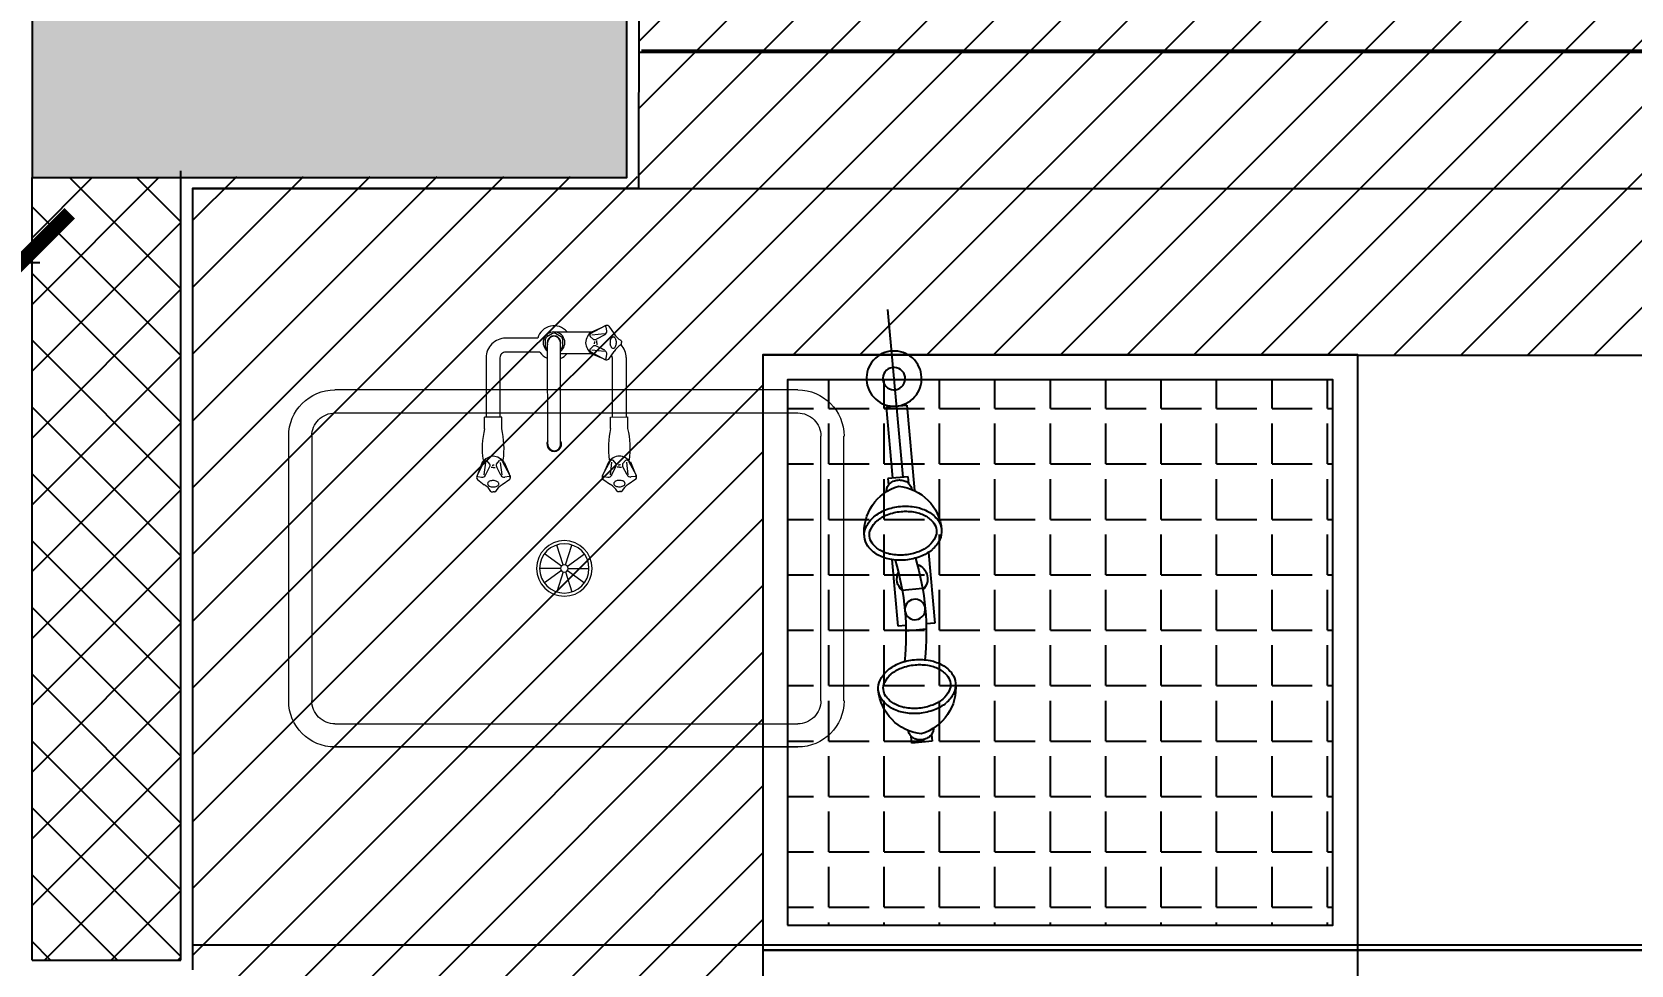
# Model space of a CAD drawing. Header units: millimetres. Extents: x -661525 to 498941, y 282148 to 1359693.
# Drawn here: x -328626 to -327013, y 452858 to 453799 of the extents above; entities that cross this region are included whole.
import ezdxf

# ---------------------------------------------------------------- set-up
doc = ezdxf.new("R2010")
doc.units = ezdxf.units.MM
doc.header["$LTSCALE"] = 2.5
doc.header["$PDMODE"] = 35
doc.header["$PDSIZE"] = 15
doc.layers.get('0').update_dxf_attribs({"linetype": 'CONTINUOUS'})
doc.layers.get('DEFPOINTS').update_dxf_attribs({"linetype": 'CONTINUOUS'})
for name, color, linetype in [('A-COLS', 7, 'CONTINUOUS'), ('A-COLS-PATT', 252, 'CONTINUOUS'), ('A-ELEV', 8, 'CONTINUOUS'), ('A-WALL-2', 8, 'CONTINUOUS'), ('A-WALL-PATT-150', 8, 'CONTINUOUS'), ('A-WALL-PLAS', 8, 'CONTINUOUS'), ('CEILING', 11, 'CONTINUOUS'), ('I-FURN', 14, 'CONTINUOUS')]:
    doc.layers.add(name, color=color, linetype=linetype)
doc.layers.add('DIM', color=47, linetype='CONTINUOUS', lineweight=18)
doc.layers.add('lab furniture', color=34, linetype='CONTINUOUS', lineweight=18)
doc.styles.add('ARIAL', font='arial.ttf')
doc.styles.add('COMPLEX', font='complex.shx', dxfattribs={"width": 0.8})
doc.dimstyles.new('TICK100', dxfattribs={"dimtxt": 250, "dimasz": 200, "dimexe": 150, "dimexo": 10, "dimgap": 50, "dimtad": 0, "dimdec": 0, "dimrnd": 5, "dimzin": 1, "dimdsep": 46, "dimtxsty": 'COMPLEX', "dimblk1": 'ARCHTICK', "dimblk2": 'ARCHTICK', "dimsah": 1, "dimcen": 0.09375, "dimdle": 150, "dimclrd": 11, "dimclre": 11, "dimclrt": 7, "dimadec": 0, "dimazin": 0, "dimtfac": 1, "dimtdec": 0, "dimtofl": 0, "dimtmove": 0, "dimatfit": 3, "dimldrblk": 'OPEN90', "dimfxl": 1, "dimtolj": 1, "dimtzin": 1, "dimarcsym": 0})

# ---------------------------------------------------------------- blocks, each defined once
blk = doc.blocks.new('LIGHTS')
at = {"layer": 'CEILING', "transparency": 33554687}
h = blk.add_hatch(dxfattribs=at)
h.set_pattern_fill('ANGLE', color=40, scale=8)
h.set_pattern_definition([(0, (-357159.19, 594292.36), (0, 55.88), [40.64, -15.24]), (90, (-357159.19, 594292.36), (-55.88, 3e-15), [40.64, -15.24])])
h.paths.add_polyline_path([(-357709.2, 594292.4), (-357159.2, 594292.4), (-357159.2, 594842.4), (-357709.2, 594842.4)])
at = {"layer": 'CEILING', "color": 40}
for points in [[(-357734.2, 594267.4), (-357134.2, 594267.4), (-357134.2, 594867.4), (-357734.2, 594867.4)], [(-357709.2, 594292.4), (-357159.2, 594292.4), (-357159.2, 594842.4), (-357709.2, 594842.4)]]:
    blk.add_lwpolyline(points, close=True, dxfattribs=at)
blk = doc.blocks.new('_ARCHTICK')
at = {"color": 0, "linetype": 'ByBlock', "const_width": 0.15}
blk.add_lwpolyline([(-0.5, -0.5), (0.5, 0.5)], dxfattribs=at)
blk = doc.blocks.new('*D181')
at = {"layer": 'CEILING', "color": 8, "lineweight": -2, "transparency": 16777216}
for p, q in [((-331037.6, 453557.6), (-331037.6, 453585.9)), ((-328637.6, 453565.9), (-328637.6, 453585.9)), ((-331057.6, 453565.9), (-330126.1, 453565.9)), ((-328617.6, 453565.9), (-329549.2, 453565.9))]:
    blk.add_line(p, q, dxfattribs=at)
at = {"layer": 'DEFPOINTS', "color": 0, "transparency": 16777216}
for p in [(-331037.6, 453565.9), (-331037.6, 453557.6), (-328637.6, 453565.9)]:
    blk.add_point(p, dxfattribs=at)
at = {"layer": 'CEILING', "color": 8, "lineweight": -2, "transparency": 16777216, "xscale": 100, "yscale": 100, "zscale": 100, "rotation": 180}
blk.add_blockref('_ARCHTICK', (-331037.6, 453565.9), dxfattribs=at)
at = {"layer": 'CEILING', "color": 8, "lineweight": -2, "transparency": 16777216, "xscale": 100, "yscale": 100, "zscale": 100}
blk.add_blockref('_ARCHTICK', (-328637.6, 453565.9), dxfattribs=at)
at = {"layer": 'CEILING', "color": 1, "transparency": 16777216, "insert": (-329837.6, 453565.9), "char_height": 75, "attachment_point": 5, "style": 'ARIAL'}
blk.add_mtext('\\A1;2400 [7\'-10"]', dxfattribs=at)

msp = doc.modelspace()

# ---------------------------------------------------------------- hatches: boundary and pattern name
at = {"layer": 'A-COLS-PATT'}
h = msp.add_hatch(color=254, dxfattribs=at)
h.dxf.hatch_style = 1
h.paths.add_polyline_path([(-328025.6, 454251.8), (-328625.6, 454251.8), (-328625.6, 453651.8), (-328025.6, 453651.8)])
at = {"layer": 'A-WALL-PATT-150'}
h = msp.add_hatch(dxfattribs=at)
h.set_pattern_fill('ANSI37', color=254, scale=15, angle=360, style=0)
h.set_pattern_definition([(45, (2e-09, -328214.335), (-33.6759605, 33.6759605), []), (135, (2e-09, -328214.335), (-33.6759605, -33.6759605), [])])
h.paths.add_polyline_path([(-328475.6, 451942.8), (-328625.6, 451942.8), (-328625.6, 444789.9), (-328475.6, 444789.9)])
h.paths.add_polyline_path([(-328625.6, 452862.8), (-328475.6, 452862.8), (-328475.6, 453651.8), (-328625.6, 453651.8)])
at = {"layer": 'CEILING', "transparency": 33554607}
h = msp.add_hatch(dxfattribs=at)
h.set_pattern_fill('ANSI31', color=254, scale=15)
h.set_pattern_definition([(45, (-326088.645, 451672.814), (-33.67596, 33.67596), [])])
h.paths.add_polyline_path([(-326088.6, 454252.8), (-327995.6, 454252.8), (-327995.6, 454057.8), (-328013.3, 453819.4), (-328013.3, 453802.8), (-326682.7, 453802.8), (-326682.7, 453859.5), (-326088.6, 453859.5)])
h.paths.add_polyline_path([(-327946.4, 453915.8), (-327947.9, 453915.8), (-327943.7, 453915.8, -0.994893)], flags=0)
h.paths.add_polyline_path([(-327182.2, 453945.8), (-327183.6, 453945.8), (-327183.6, 453944.4), (-327182.2, 453944.4)], flags=16)
h.paths.add_polyline_path([(-327938.3, 454020.8, 0.268075), (-327946.4, 454026.8, 0.268075)], flags=16)
h.paths.add_polyline_path([(-327943.7, 454026.8, 0.411136), (-327941, 454020.8, 0.411136)], flags=16)
h.paths.add_polyline_path([(-327138.4, 453963.8), (-327138.4, 453963.8), (-327135.7, 453963.8, -0.994908)], flags=16)
h.paths.add_polyline_path([(-327177.4, 453933.8), (-327177.4, 453939.8), (-327181.6, 453939.8, -2.388399), (-327180.3, 453938.5)], flags=16)
h.paths.add_polyline_path([(-326373.6, 453987.8, -0.992403), (-326370.9, 453987.8), (-326370.9, 453987.8)], flags=0)
h.paths.add_polyline_path([(-327187, 454026.8, 0.268075), (-327178.9, 454020.8, 0.268075)], flags=16)
h.paths.add_polyline_path([(-327177.4, 454026.8), (-327172.2, 454028.6), (-327172.2, 454040.4), (-327182.2, 454040.4), (-327182.2, 454028.2), (-327181.5, 454026.8)], flags=16)
h.paths.add_polyline_path([(-327953, 454007.2), (-327943, 454007.2), (-327943, 454019.5), (-327944.4, 454022, -0.794514), (-327945, 454019.5), (-327943, 454011.5), (-327943.7, 454020.8, -0.999962), (-327946.4, 454020.8)], flags=16)
h.paths.add_polyline_path([(-327184.3, 454026.8, 0.411136), (-327181.6, 454020.8, 0.411136)], flags=16)
h.paths.add_polyline_path([(-327178.9, 454026.8, -0.268075), (-327187, 454020.8, -0.268075)], flags=16)
h.paths.add_polyline_path([(-327941.6, 453914.3), (-327941.6, 453909.8), (-327991.6, 453909.8), (-327991.6, 453945.8), (-327941.6, 453945.8), (-327943.7, 453939.8, 1), (-327946.4, 453939.8), (-327943.6, 453916.2, 1.156887), (-327941, 453915.8, 0.418707), (-327939.7, 453914.5)], flags=16)
h.paths.add_polyline_path([(-326364.2, 453992.4), (-326374.2, 453992.4), (-326374.2, 453989.2), (-326364.2, 453959.2), (-326370.9, 453963.8, -1.00255), (-326373.6, 453963.8, -0.236089), (-326376.3, 453962.5), (-326375.6, 453962.4), (-326373.6, 453963.8, 1.000002), (-326370.9, 453963.8), (-326373.6, 453987.5, 0.483074), (-326374.9, 453989.2), (-326374.9, 453989.2, -0.414225), (-326373.6, 453987.8)], flags=16)
h.paths.add_polyline_path([(-326325.6, 453957.8), (-326325.6, 453993.8), (-326275.6, 453993.8), (-326277.7, 453987.8, 0.999998), (-326280.4, 453987.8), (-326280.3, 453964.2, 1.150939), (-326277.7, 453963.8, 0.236089), (-326275, 453962.5), (-326275.6, 453962.4), (-326275.6, 453957.8)], flags=16)
h.paths.add_polyline_path([(-324550.6, 453641.8), (-324637.6, 453641.8), (-324637.6, 453802.8), (-325118.4, 453802.8), (-325118.4, 453523), (-326088.6, 453523), (-326088.6, 453472.8), (-325488.6, 453472.8), (-324888.6, 453472.8), (-324888.6, 452872.8), (-324888.6, 452272.8), (-324888.6, 451672.8), (-324550.6, 451672.8)])
h.paths.add_polyline_path([(-324313.6, 453641.8), (-324550.6, 453641.8), (-324550.6, 451672.8), (-324313.6, 451672.8)])
h.paths.add_polyline_path([(-324550.6, 451672.8), (-324888.6, 451672.8), (-324888.6, 451072.8), (-324888.6, 450472.8), (-325488.6, 450472.8), (-326088.6, 450472.8), (-326088.6, 450041.8), (-324550.6, 450041.8)])
h.paths.add_polyline_path([(-324313.6, 451041.8), (-324313.6, 451672.8), (-324550.6, 451672.8), (-324550.6, 450041.8), (-324313.6, 450041.8)])
h.paths.add_polyline_path([(-326088.6, 450472.8), (-326688.6, 450472.8), (-327288.6, 450472.8), (-327888.6, 450472.8), (-327888.6, 451072.8), (-327888.6, 451672.8), (-328100.6, 451672.8), (-328100.6, 450041.8), (-326088.6, 450041.8)])
h.paths.add_polyline_path([(-328100.6, 451672.8), (-328463.6, 451672.8), (-328463.6, 450041.8), (-328100.6, 450041.8)])
h.paths.add_polyline_path([(-328100.6, 453652.8), (-328463.6, 453652.8), (-328463.6, 451672.8), (-328100.6, 451672.8)])
h.paths.add_polyline_path([(-327888.6, 453472.8), (-327288.6, 453472.8), (-326688.6, 453472.8), (-326088.6, 453472.8), (-326088.6, 453523), (-326682.7, 453523), (-326682.7, 453802.8), (-328013.3, 453802.8), (-328013.6, 453652.8), (-328100.6, 453652.8), (-328100.6, 451672.8), (-327888.6, 451672.8), (-327888.6, 452272.8), (-327888.6, 452872.8)])
h.paths.add_polyline_path([(-326835.9, 453579.7), (-326835.9, 453797.7), (-326990.5, 453797.7), (-326990.5, 453579.7)], flags=24)
h.paths.add_polyline_path([(-324709.7, 451253.9), (-324491.7, 451253.9), (-324491.7, 451408.5), (-324709.7, 451408.5)], flags=9)
h.paths.add_polyline_path([(-326835.9, 450148.7), (-326835.9, 450366.7), (-326990.5, 450366.7), (-326990.5, 450148.7)], flags=24)
h.paths.add_polyline_path([(-328284.7, 451253.9), (-328066.7, 451253.9), (-328066.7, 451408.5), (-328284.7, 451408.5)], flags=9)
h = msp.add_hatch(dxfattribs=at)
h.set_pattern_fill('ANSI31', color=254, scale=15)
h.set_pattern_definition([(45, (-674992.925, 1033030.065), (-33.6759605, 33.6759605), [])])
h.paths.add_polyline_path([(-322689.3, 442555), (-322713.1, 442664.3), (-324225.6, 442334.4), (-324225.6, 442219.9)])
h.paths.add_polyline_path([(-320550.6, 443204.7), (-320550.6, 443291.8), (-324100.6, 443291.8), (-324100.6, 443097.6), (-322584.3, 443097.6), (-322584.3, 442761.1)], flags=0)
h.paths.add_polyline_path([(-319300.6, 445129.8), (-319480.6, 445129.8), (-319480.6, 444175.2), (-319300.6, 444175.2)])
h.paths.add_polyline_path([(-320550.6, 443204.7), (-320550.6, 443291.8), (-324100.6, 443291.8), (-324100.6, 443097.6), (-322584.3, 443097.6), (-322584.3, 442761.1)], flags=16)
h.paths.add_polyline_path([(-324100.6, 442761.1), (-324148.5, 442761.1), (-324148.5, 443097.6), (-324100.6, 443097.6), (-324100.6, 443291.8), (-324225.6, 443291.8), (-324225.6, 442334.4), (-319836.3, 443291.8), (-324100.6, 443291.8), (-324100.6, 443097.6), (-322584.3, 443097.6), (-322584.3, 442761.1), (-324100.6, 442430.3)])
h.paths.add_polyline_path([(-322584.3, 442761.1), (-324100.6, 442761.1), (-324100.6, 442430.3)], flags=17)
h.paths.add_polyline_path([(-320100.6, 445112.1), (-320550.6, 445112.1), (-320550.6, 444175.2), (-320181.9, 444175.2, -0.359988), (-320100.6, 444273.4)])
h.paths.add_polyline_path([(-319480.6, 445129.8), (-320001.6, 445129.8), (-320001.6, 445112.1), (-320081.9, 445112.1), (-320081.9, 444275.2, -0.414214), (-319981.9, 444175.2), (-319480.6, 444175.2)])
h.paths.add_polyline_path([(-319300.6, 444175.2), (-319480.6, 444175.2), (-319480.6, 443438), (-320081.9, 443306.9), (-320081.9, 443291.8), (-319836.6, 443291.8), (-319412.6, 443384.3), (-319412.6, 443665.8), (-319306.6, 443665.8), (-319300.6, 443667.8)])
h.paths.add_polyline_path([(-319480.6, 444175.2), (-319981.9, 444175.2, -0.414214), (-320081.9, 444075.2), (-320081.9, 443306.9), (-319480.6, 443438)])
h.paths.add_polyline_path([(-320100.6, 444077, -0.359988), (-320181.9, 444175.2), (-320550.6, 444175.2), (-320550.6, 443291.8), (-320100.6, 443291.8)])
h.paths.add_polyline_path([(-320550.6, 444175.2), (-320857.1, 444175.2), (-320857.1, 443891.8), (-320857.1, 443291.8), (-320550.6, 443291.8)])
h.paths.add_polyline_path([(-319480.6, 453554.4), (-320100.6, 453554.4), (-320100.6, 453491.8), (-319657.1, 453491.8), (-319657.1, 452891.8), (-319657.1, 452291.8), (-319657.1, 451691.8), (-319657.1, 451091.8), (-319657.1, 450491.8), (-319657.1, 449891.8), (-319657.1, 449291.8), (-319657.1, 448691.8), (-319480.6, 448691.8)])
h.paths.add_polyline_path([(-319300.6, 453554.4), (-319480.6, 453554.4), (-319480.6, 448691.8), (-319300.6, 448691.8), (-319300.6, 448841.8), (-319412.6, 448841.8), (-319412.6, 449465.8), (-319300.6, 449465.8), (-319300.6, 451241.8), (-319412.6, 451241.8), (-319412.6, 451865.8), (-319300.6, 451865.8)])
h.paths.add_polyline_path([(-319480.6, 448691.8), (-319657.1, 448691.8), (-319657.1, 448091.8), (-319657.1, 447491.8), (-319657.1, 446891.8), (-320100.6, 446891.8), (-320100.6, 446360.1), (-319891.1, 446360.1), (-319480.6, 446449.6)])
h.paths.add_polyline_path([(-319300.6, 448691.8), (-319480.6, 448691.8), (-319480.6, 446449.6), (-319891.1, 446360.1), (-319424.6, 446360.1), (-319424.6, 446477.8), (-319300.6, 446477.8)])
h.paths.add_polyline_path([(-320100.6, 446891.8), (-320257.1, 446891.8), (-320550.6, 446891.8), (-320550.6, 446360.1), (-320100.6, 446360.1)])
h.paths.add_polyline_path([(-320550.6, 446891.8), (-320857.1, 446891.8), (-320857.1, 446291.8), (-320857.1, 446149.5), (-320649.6, 446194.7), (-320649.6, 446360.1), (-320550.6, 446360.1)], flags=17)
h.paths.add_polyline_path([(-321237.6, 453903.8), (-321818.3, 453903.8), (-321818.3, 453802.8), (-321237.6, 453802.8)])
h.paths.add_polyline_path([(-320100.6, 453641.8), (-320550.6, 453641.8), (-320550.6, 453554.4), (-320100.6, 453554.4)])
h.paths.add_polyline_path([(-320100.6, 453554.4), (-320550.6, 453554.4), (-320550.6, 453491.8), (-320257.1, 453491.8), (-320100.6, 453491.8)])
h.paths.add_polyline_path([(-319412.6, 454091.8), (-320013.6, 454091.8), (-320013.6, 453903.8), (-319412.6, 453903.8)])
h.paths.add_polyline_path([(-319412.6, 453903.8), (-320013.6, 453903.8), (-320013.6, 453802.8), (-319480.6, 453802.8), (-319480.6, 453554.4), (-319300.6, 453554.4), (-319300.6, 453641.8), (-319412.6, 453641.8)])
h.paths.add_polyline_path([(-319480.6, 453802.8), (-320013.6, 453802.8), (-320013.6, 453641.8), (-320100.6, 453641.8), (-320100.6, 453554.4), (-319480.6, 453554.4)])
h.paths.add_polyline_path([(-324100.6, 453641.8), (-324213.6, 453641.8), (-324213.6, 453554.4), (-324100.6, 453554.4)])
h.paths.add_polyline_path([(-324100.6, 453554.4), (-324213.6, 453554.4), (-324213.6, 451041.8), (-324213.6, 450041.8), (-324213.6, 448791.8), (-324213.6, 448691.8), (-324100.6, 448691.8)])
h.paths.add_polyline_path([(-324100.6, 448691.8), (-324213.6, 448691.8), (-324213.6, 447791.8), (-324213.6, 446691.8), (-324213.6, 445691.8), (-324213.6, 443978.9), (-324218.3, 443291.8), (-324100.6, 443291.8), (-324100.6, 444981.8), (-323857.1, 445034.9), (-323857.1, 445091.8), (-323857.1, 445495.4), (-324100.6, 445442.3)])
h.paths.add_polyline_path([(-323382.6, 453802.8), (-324013.6, 453802.8), (-324013.6, 453641.8), (-324100.6, 453641.8), (-324100.6, 445442.3), (-323857.1, 445495.4), (-323857.1, 445691.8), (-323857.1, 446291.8), (-323857.1, 446891.8), (-323857.1, 447491.8), (-323857.1, 448091.8), (-323857.1, 448691.8), (-323857.1, 449291.8), (-323857.1, 449891.8), (-323857.1, 450491.8), (-323857.1, 451091.8), (-323857.1, 451691.8), (-323857.1, 452291.8), (-323857.1, 452891.8), (-323857.1, 453491.8), (-323257.1, 453491.8), (-322657.1, 453491.8), (-322057.1, 453491.8), (-321457.1, 453491.8), (-320857.1, 453491.8), (-320550.6, 453491.8), (-320550.6, 453641.8), (-320637.6, 453641.8), (-320637.6, 453791.8), (-321237.6, 453791.8), (-321818.3, 453794.1), (-321818.3, 453554.4), (-323382.6, 453554.4)])
h.paths.add_polyline_path([(-324687.6, 442945.1, -0.380122), (-324787, 443033.3), (-326282.3, 442856.4, -0.449147), (-326381.6, 442744.6), (-326381.6, 442604.4), (-325939.2, 442604.4), (-325939.2, 442267.9), (-326381.6, 442267.9), (-326381.6, 441932.8), (-324687.6, 442302.3)])
h.paths.add_polyline_path([(-324687.6, 443978.9), (-326381.6, 443978.9), (-326381.6, 442944.6, -0.380122), (-326282.3, 442856.4), (-324787, 443033.3, -0.449147), (-324687.6, 443145.1)])
h.paths.add_polyline_path([(-324587.6, 443045.1, -0.414214), (-324687.6, 442945.1), (-324687.6, 442302.3), (-324550.6, 442332.2)])
h.paths.add_polyline_path([(-324237.6, 443098.3), (-324550.6, 443061.3), (-324550.6, 442332.2), (-324687.6, 442302.3), (-324687.6, 442119.1), (-324237.6, 442217.2)])
h.paths.add_polyline_path([(-324237.6, 443978.9), (-324550.6, 443978.9), (-324550.6, 443061.3), (-324237.6, 443098.3)])
h.paths.add_polyline_path([(-324550.6, 443978.9), (-324687.6, 443978.9), (-324687.6, 443145.1, -0.380122), (-324588.3, 443056.8), (-324550.6, 443061.3)])
h.paths.add_polyline_path([(-328075.6, 443978.9), (-328100.6, 443990.9), (-328100.6, 441557.9), (-328075.6, 441494.8)])
h.paths.add_polyline_path([(-328100.6, 443978.9), (-328525.6, 443978.9), (-328525.6, 443478.9), (-328525.6, 442590.9), (-328175, 442632.4, -0.375232), (-328100.6, 442741)])
h.paths.add_polyline_path([(-326381.6, 443978.9), (-328015.1, 443978.9), (-328075.6, 443978.9), (-328075.6, 442744.2, -0.380122), (-327976.3, 442655.9), (-326481, 442832.9, -0.449147), (-326381.6, 442944.6)])
h.paths.add_polyline_path([(-327503.4, 442604.4), (-326381.6, 442604.4), (-326381.6, 442744.6, -0.380122), (-326481, 442832.9), (-327976.3, 442655.9, -0.449147), (-328075.6, 442544.2), (-328075.6, 441563.3), (-326381.6, 441932.8), (-326381.6, 442267.9), (-327503.4, 442267.9)])
h.paths.add_polyline_path([(-328100.6, 442547.3, -0.309428), (-328175, 442632.4), (-328525.6, 442590.9), (-328525.6, 441702.9), (-328525.6, 441396.6), (-328075.6, 441494.8), (-328075.6, 441563.3), (-328100.6, 441557.9)])
h.paths.add_polyline_path([(-328307.1, 441885.2), (-328307.1, 442103.2), (-328461.7, 442103.2), (-328461.7, 441885.2)], flags=24)
h.paths.add_polyline_path([(-328405, 443413.5), (-328192.6, 443413.5), (-328192.6, 443568), (-328405, 443568)], flags=24)
h.paths.add_polyline_path([(-328307.1, 443176.3), (-328307.1, 443394.3), (-328461.7, 443394.3), (-328461.7, 443176.3)], flags=24)
h.paths.add_polyline_path([(-327337.2, 443415.7), (-327119.2, 443415.7), (-327119.2, 443570.3), (-327337.2, 443570.3)], flags=24)
h.paths.add_polyline_path([(-324567, 443413.5), (-324354.6, 443413.5), (-324354.6, 443568), (-324567, 443568)], flags=9)
h.paths.add_polyline_path([(-324137.1, 449489), (-323924.8, 449489), (-323924.8, 449643.6), (-324137.1, 449643.6)], flags=9)
h.paths.add_polyline_path([(-321013.4, 453536), (-321013.4, 453748.3), (-321168, 453748.3), (-321168, 453536)], flags=24)
h.paths.add_polyline_path([(-320578.1, 444366.7), (-320360.1, 444366.7), (-320360.1, 444521.3), (-320578.1, 444521.3)], flags=9)
h.paths.add_polyline_path([(-320857.1, 446149.5), (-320857.1, 444175.2), (-320550.6, 444175.2), (-320550.6, 445112.1), (-320649.6, 445112.1), (-320649.6, 446194.7)])
h.paths.add_polyline_path([(-321012.8, 443101.6), (-321012.8, 443209), (-321167.3, 443209), (-321167.3, 443101.6)], flags=8)

# ---------------------------------------------------------------- linework, layer by layer
at = {"color": 254, "linetype": 'ByBlock'}
for p, q in [((-327747.2, 453349.6), (-327762.7, 453518.8)), ((-327764, 453420.5), (-327743.5, 453422.4)), ((-327757.5, 453348.7), (-327764, 453420.5)), ((-327743.5, 453422.4), (-327735.7, 453336.2)), ((-327742.1, 453350.1), (-327762.6, 453348.2)), ((-327762.6, 453348.2), (-327762, 453341.5)), ((-327741.5, 453343.3), (-327742.1, 453350.1)), ((-327752.1, 453199.3), (-327758.3, 453266.6)), ((-327721.7, 453273.8), (-327715.2, 453202.6)), ((-327748, 453235.8), (-327727.5, 453237.7)), ((-327744.4, 453200), (-327752.1, 453199.3)), ((-327715.2, 453202.6), (-327723.9, 453201.8)), ((-327744.3, 453194.8), (-327723.8, 453196.7)), ((-327738.3, 453081.6), (-327738.9, 453088.4)), ((-327718.4, 453090.3), (-327717.8, 453083.5)), ((-327717.8, 453083.5), (-327738.3, 453081.6))]:
    msp.add_line(p, q, dxfattribs=at)
at = {"color": 254, "linetype": 'ByBlock', "extrusion": (0, 0, -1)}
for centre, major_axis, start_param, end_param in [((-327756.3, 453449.1), (-18.8, 20.5), 1.570795, 7.85398), ((-327756.3, 453449.1), (-7.65, 8.35), 1.570797298100033, 7.85398260527962), ((-327751.8, 453334), (-8.6, 9.38), 6.239653, 6.601973), ((-327750.8, 453331.8), (-10.2, 11.1), 0.318779, 0.651076), ((-327750.8, 453331.8), (-10.2, 11.1), 0.651088, 0.983385), ((-327750.2, 453334.1), (-8.6, 9.38), 0.983373, 1.345693), ((-327749.2, 453335.6), (-7.34, 8.01), 1.345701, 1.760492), ((-327737.6, 453294), (-33, 36), 5.364691, 6.734164), ((-327755, 453336), (-5.95, 6.49), 5.363466, 5.824853), ((-327753.1, 453335.3), (-7.34, 8.01), 5.824846, 6.239637), ((-327756.9, 453292.2), (-33, 36), 0.851183, 2.220656), ((-327747.4, 453336.7), (-5.95, 6.49), 1.760489, 2.221877), ((-327750, 453278.1), (-27.9, 30.5), 0.044872, 0.371435), ((-327750, 453278.1), (-24.5, 26.7), 0.044871, 0.371435), ((-327744.6, 453264.2), (-38, 41.5), 0.371434, 0.65108), ((-327744.6, 453264.2), (-34.5, 37.7), 0.371421, 0.651067), ((-327744.6, 453264.2), (-38, 41.5), 0.651082, 0.930727), ((-327744.6, 453264.2), (-34.5, 37.7), 0.651074, 0.930719), ((-327741.8, 453278.8), (-24.5, 26.7), 0.930735, 1.257299), ((-327741.8, 453278.8), (-27.9, 30.5), 0.930728, 1.257292), ((-327736.4, 453288.4), (-20.5, 22.3), 1.25729, 1.683328), ((-327767.2, 453291.4), (-12.9, 14.1), 5.363474, 5.902023), ((-327757.1, 453286.5), (-20.5, 22.3), 5.90202, 6.328058), ((-327767.2, 453291.4), (-9.5, 10.3), 5.363468, 5.902018), ((-327757.1, 453286.5), (-17, 18.5), 5.902018, 6.328055), ((-327736.4, 453288.4), (-17, 18.5), 1.257289, 1.683326), ((-327727.4, 453295), (-9.5, 10.3), 1.683327, 2.221877), ((-327727.4, 453295), (-9.5, 10.3), 2.221869, 2.760419), ((-327727.4, 453295), (-12.9, 14.1), 1.683329, 2.221879), ((-327727.4, 453295), (-12.9, 14.1), 2.221877, 2.760426), ((-327767.2, 453291.4), (-12.9, 14.1), 4.824921, 5.36347), ((-327758.1, 453297.9), (-20.5, 22.3), 4.398881, 4.824919), ((-327767.2, 453291.4), (-9.5, 10.3), 4.824918, 5.363468), ((-327758.1, 453297.9), (-17, 18.5), 4.398882, 4.82492), ((-327744.5, 453308.3), (-24.5, 26.7), 3.186464, 3.513028), ((-327737.4, 453299.8), (-17, 18.5), 2.760427, 3.186465), ((-327737.4, 453299.8), (-20.5, 22.3), 2.760426, 3.186463), ((-327752.7, 453307.5), (-27.9, 30.5), 4.072319, 4.398882), ((-327752.7, 453307.5), (-24.5, 26.7), 4.072311, 4.398875), ((-327749.9, 453322.2), (-38, 41.5), 3.792666, 4.072311), ((-327749.9, 453322.2), (-34.5, 37.7), 3.792678, 4.072324), ((-328003.9, 453191.8), (-175.4, 191.4), 2.022399, 2.421354), ((-327749.9, 453322.2), (-34.5, 37.7), 3.513023, 3.792668), ((-327749.9, 453322.2), (-38, 41.5), 3.513034, 3.792679), ((-327983.4, 453193.7), (-175.4, 191.4), 2.022399, 2.421354), ((-327744.5, 453308.3), (-27.9, 30.5), 3.186463, 3.513026), ((-327737.9, 453247.1), (-10.4, 11.4), 4.592533, 5.906518), ((-327737.9, 453247.1), (-10.4, 11.4), 1.07652, 3.120709), ((-327735.1, 453216.3), (-6.96, 7.59), 1.570797, 7.853982), ((-327743, 453131.9), (-20.5, 22.3), 5.902018, 6.328056), ((-327743, 453131.9), (-17, 18.5), 5.90202, 6.328058), ((-327735.9, 453123.5), (-27.9, 30.5), 0.04487, 0.371433), ((-327735.9, 453123.5), (-24.5, 26.7), 0.044872, 0.371435), ((-327730.5, 453109.6), (-38, 41.5), 0.371424, 0.65107), ((-327730.5, 453109.6), (-34.5, 37.7), 0.371438, 0.651084), ((-327730.5, 453109.6), (-38, 41.5), 0.651072, 0.930718), ((-327730.5, 453109.6), (-34.5, 37.7), 0.651077, 0.930722), ((-327727.7, 453124.2), (-24.5, 26.7), 0.930721, 1.257285), ((-327727.7, 453124.2), (-27.9, 30.5), 0.930728, 1.257292), ((-327722.3, 453133.8), (-17, 18.5), 1.257288, 1.683326), ((-327722.3, 453133.8), (-20.5, 22.3), 1.257291, 1.683328), ((-327713.3, 453140.4), (-12.9, 14.1), 1.683327, 2.221876), ((-327753.1, 453136.8), (-12.9, 14.1), 5.363471, 5.902021), ((-327723.5, 453139.5), (-33, 36), 3.992775, 5.362248), ((-327753.1, 453136.8), (-12.9, 14.1), 4.824916, 5.363465), ((-327753.1, 453136.8), (-9.5, 10.3), 5.363476, 5.902026), ((-327753.1, 453136.8), (-9.5, 10.3), 4.824925, 5.363474), ((-327742.8, 453137.7), (-33, 36), 2.223098, 3.592571), ((-327723.3, 453145.2), (-17, 18.5), 2.760424, 3.186461), ((-327713.3, 453140.4), (-9.5, 10.3), 1.68333, 2.221879), ((-327713.3, 453140.4), (-9.5, 10.3), 2.221878, 2.760427), ((-327713.3, 453140.4), (-12.9, 14.1), 2.221874, 2.760423), ((-327744, 453143.3), (-20.5, 22.3), 4.398884, 4.824922), ((-327744, 453143.3), (-17, 18.5), 4.398882, 4.82492), ((-327738.6, 453152.9), (-24.5, 26.7), 4.072321, 4.398885), ((-327735.8, 453167.6), (-34.5, 37.7), 3.513024, 3.79267), ((-327730.4, 453153.7), (-24.5, 26.7), 3.186465, 3.513029), ((-327730.4, 453153.7), (-27.9, 30.5), 3.186465, 3.513028), ((-327723.3, 453145.2), (-20.5, 22.3), 2.760425, 3.186463), ((-327738.6, 453152.9), (-27.9, 30.5), 4.072318, 4.398882), ((-327735.8, 453167.6), (-38, 41.5), 3.792684, 4.072329), ((-327735.8, 453167.6), (-34.5, 37.7), 3.792678, 4.072324), ((-327735.8, 453167.6), (-38, 41.5), 3.513035, 3.79268), ((-327733, 453095), (-5.95, 6.49), 4.90208, 5.363468), ((-327731.3, 453096.1), (-7.34, 8.01), 4.487289, 4.90208), ((-327730.2, 453097.6), (-8.6, 9.38), 4.124965, 4.487286), ((-327729.7, 453099.9), (-10.2, 11.1), 3.460372, 3.792669), ((-327728.7, 453097.8), (-8.6, 9.38), 3.098054, 3.460374), ((-327727.4, 453096.5), (-7.34, 8.01), 2.683259, 3.09805), ((-327725.4, 453095.7), (-5.95, 6.49), 2.221883, 2.68327), ((-327729.7, 453099.9), (-10.2, 11.1), 3.792683, 4.12498)]:
    msp.add_ellipse(centre, major_axis=major_axis, ratio=0.999997, start_param=start_param, end_param=end_param, dxfattribs=at)
at = {"layer": 'A-COLS', "color": 254}
msp.add_lwpolyline([(-328025.6, 454251.8), (-328625.6, 454251.8), (-328625.6, 453651.8), (-328025.6, 453651.8)], close=True, dxfattribs=at)
at = {"layer": 'A-ELEV'}
msp.add_lwpolyline([(-324635, 453779.8), (-328011, 453779.8)], dxfattribs=at)
at = {"layer": 'A-ELEV', "color": 254}
msp.add_lwpolyline([(-324637.6, 453777.8), (-328013.6, 453777.8)], dxfattribs=at)
at = {"layer": 'A-WALL-2', "color": 254}
for p, q in [((-328625.6, 452862.8), (-328625.6, 453651.8)), ((-328475.6, 452862.8), (-328475.6, 453658.5)), ((-328625.6, 452862.8), (-328475.6, 452862.8))]:
    msp.add_line(p, q, dxfattribs=at)
at = {"layer": 'A-WALL-PLAS', "color": 254}
msp.add_line((-328013.6, 453640.8), (-328013.1, 453902.8), dxfattribs=at)
msp.add_lwpolyline([(-328013.6, 453640.8), (-328463.6, 453640.8), (-328463.6, 452852.8)], dxfattribs=at)
at = {"layer": 'CEILING'}
for points in [[(-327888.6, 452872.8), (-327288.6, 452872.8), (-327288.6, 453472.8), (-327888.6, 453472.8)], [(-326688.6, 452872.8), (-327288.6, 452872.8), (-327288.6, 453472.8), (-326688.6, 453472.8)], [(-327888.6, 452272.8), (-327288.6, 452272.8), (-327288.6, 452872.8), (-327888.6, 452872.8)], [(-326688.6, 452272.8), (-327288.6, 452272.8), (-327288.6, 452872.8), (-326688.6, 452872.8)]]:
    msp.add_lwpolyline(points, close=True, dxfattribs=at)
at = {"layer": 'DIM', "color": 254}
msp.add_line((-326378.6, 453777.8), (-327578.6, 453777.8), dxfattribs=at)
at = {"layer": 'I-FURN', "color": 254}
for p, q in [((-328463.6, 453640.8), (-324625.6, 453640.8)), ((-322964.1, 452877.8), (-328463.6, 452877.8))]:
    msp.add_line(p, q, dxfattribs=at)
at = {"layer": 'lab furniture', "color": 254}
for p, q in [((-328115.6, 453489.9), (-328148, 453489.8)), ((-328100.8, 453494.6), (-328106.5, 453491.3)), ((-328099.2, 453496.2), (-328061.4, 453496.2)), ((-328092, 453491.3), (-328097.6, 453494.6)), ((-328059.3, 453488.6), (-328062.9, 453491.7)), ((-328062.3, 453494.4), (-328048, 453502.3)), ((-328062.3, 453494.4), (-328048, 453502.3)), ((-328061.2, 453496.4), (-328049.6, 453501.4)), ((-328061.2, 453496.4), (-328049.6, 453501.4)), ((-328048.4, 453494.3), (-328060.9, 453492.8)), ((-328048.4, 453494.3), (-328060.9, 453492.8)), ((-328048.1, 453493.1), (-328056.4, 453488.8)), ((-328048.1, 453493.1), (-328050.6, 453491.8)), ((-328046.8, 453501.4), (-328046.1, 453497)), ((-328046.8, 453501.4), (-328046.1, 453497)), ((-328044, 453502), (-328038.5, 453494.3)), ((-328044, 453502), (-328038.5, 453494.3)), ((-328113.5, 453475.9), (-328148, 453475.8)), ((-328108.1, 453488.5), (-328108.1, 453482)), ((-328106.5, 453479.2), (-328105.7, 453478.8)), ((-328105.5, 453382.9), (-328105.7, 453485.2)), ((-328092.6, 453383), (-328092.7, 453485.3)), ((-328092.7, 453478.8), (-328091.9, 453479.2)), ((-328092.7, 453474.4), (-328061.4, 453474.4)), ((-328090.4, 453482), (-328090.4, 453488.6)), ((-328059.3, 453482.1), (-328062.9, 453478.9)), ((-328062.2, 453476.2), (-328047.9, 453468.4)), ((-328062.2, 453476.2), (-328047.9, 453468.4)), ((-328061.2, 453474.2), (-328049.5, 453469.3)), ((-328061.2, 453474.2), (-328049.5, 453469.3)), ((-328048.4, 453476.4), (-328060.9, 453477.8)), ((-328048.4, 453476.4), (-328060.9, 453477.8)), ((-328058.2, 453486.4), (-328058.3, 453485.3)), ((-328058.2, 453484.2), (-328058.3, 453485.3)), ((-328048.1, 453477.6), (-328056.4, 453481.8)), ((-328056, 453485.3), (-328055.9, 453487.5)), ((-328056, 453485.3), (-328055.9, 453483.2)), ((-328048.1, 453477.6), (-328050.6, 453478.9)), ((-328046.7, 453469.3), (-328046, 453473.7)), ((-328046.7, 453469.3), (-328046, 453473.7)), ((-328043.9, 453468.7), (-328038.5, 453476.4)), ((-328043.9, 453468.7), (-328038.5, 453476.4)), ((-328031.3, 453486.8), (-328031.3, 453485.4)), ((-328031.3, 453484), (-328031.3, 453485.4)), ((-328167.7, 453470), (-328167.6, 453410.1)), ((-328153.8, 453470.1), (-328153.7, 453410.1)), ((-328040.5, 453470.3), (-328040.4, 453410.3)), ((-328026.5, 453470.3), (-328026.4, 453410.4)), ((-328133.4, 453437.7), (-328320.1, 453437.7)), ((-327853.4, 453437.7), (-328138.1, 453437.7)), ((-328133.4, 453414.4), (-328320.1, 453414.4)), ((-328169.3, 453398.5), (-328169.3, 453410.1)), ((-328151.9, 453410.1), (-328169.3, 453410.1)), ((-328151.9, 453398.5), (-328151.9, 453410.1)), ((-327853.4, 453414.4), (-328138.1, 453414.4)), ((-328042.1, 453410.3), (-328024.7, 453410.4)), ((-328042.1, 453398.7), (-328042.1, 453410.3)), ((-328024.7, 453398.8), (-328024.7, 453410.4)), ((-328366.8, 453391.1), (-328366.8, 453124.3)), ((-328343.4, 453391.1), (-328343.4, 453124.3)), ((-327830.1, 453124.3), (-327830.1, 453391.1)), ((-327806.8, 453124.3), (-327806.8, 453391.1)), ((-328169.7, 453365.8), (-328176.8, 453351.4)), ((-328171.6, 453364.7), (-328175.9, 453353.1)), ((-328169.5, 453352), (-328168.1, 453364.5)), ((-328163.8, 453362.8), (-328167, 453366.4)), ((-328161.6, 453361.8), (-328160.6, 453361.8)), ((-328159.5, 453361.8), (-328160.6, 453361.8)), ((-328157.3, 453362.8), (-328154.2, 453366.5)), ((-328151.6, 453352), (-328153.1, 453364.5)), ((-328151.5, 453365.8), (-328143.6, 453351.5)), ((-328149.5, 453364.7), (-328144.5, 453353.1)), ((-328042.4, 453366), (-328050.2, 453351.7)), ((-328044.4, 453364.9), (-328049.3, 453353.3)), ((-328042.3, 453352.2), (-328040.8, 453364.7)), ((-328041.1, 453351.8), (-328036.8, 453360.1)), ((-328036.6, 453363), (-328039.7, 453366.7)), ((-328034.4, 453362), (-328033.3, 453362)), ((-328032.2, 453362), (-328033.3, 453362)), ((-328030, 453363.1), (-328026.9, 453366.7)), ((-328025.5, 453351.9), (-328029.8, 453360.2)), ((-328024.3, 453352.2), (-328025.8, 453364.7)), ((-328024.2, 453366), (-328016.3, 453351.7)), ((-328022.2, 453365), (-328017.2, 453353.4)), ((-328176.5, 453347.5), (-328169.5, 453342)), ((-328175.9, 453350.3), (-328172.2, 453349.6)), ((-328168.3, 453351.6), (-328164.1, 453359.9)), ((-328160.6, 453359.5), (-328162.7, 453359.4)), ((-328160.6, 453359.5), (-328158.4, 453359.5)), ((-328152.7, 453351.6), (-328157, 453359.9)), ((-328143.9, 453347.5), (-328151.6, 453342.1)), ((-328144.5, 453350.3), (-328148.9, 453349.6)), ((-328049.9, 453347.7), (-328042.2, 453342.3)), ((-328049.3, 453350.5), (-328044.9, 453349.8)), ((-328033.3, 453359.8), (-328035.4, 453359.7)), ((-328033.3, 453359.8), (-328031.2, 453359.7)), ((-328016.6, 453347.7), (-328024.3, 453342.3)), ((-328017.2, 453350.5), (-328021.6, 453349.9)), ((-328161.9, 453334.9), (-328160.5, 453334.9)), ((-328159.1, 453334.9), (-328160.5, 453334.9)), ((-328034.7, 453335.1), (-328033.2, 453335.1)), ((-328031.8, 453335.1), (-328033.2, 453335.1)), ((-328089.9, 453261.2), (-328096.4, 453281.3)), ((-328087.6, 453261.2), (-328081.1, 453281.3)), ((-328091.8, 453259.9), (-328108.9, 453272.3)), ((-328085.7, 453259.9), (-328068.6, 453272.3)), ((-328092.5, 453257.7), (-328113.6, 453257.7)), ((-328091.8, 453255.5), (-328108.9, 453243.1)), ((-328089.9, 453254.1), (-328096.4, 453234)), ((-328087.6, 453254.1), (-328081.1, 453234)), ((-328085.7, 453255.5), (-328068.6, 453243.1)), ((-328085, 453257.7), (-328063.9, 453257.7)), ((-328320.1, 453101), (-327853.4, 453101)), ((-328320.1, 453077.7), (-327853.4, 453077.7)), ((-327853.4, 453077.7), (-328320.1, 453077.7))]:
    msp.add_line(p, q, dxfattribs=at)
for centre, radius, start, end in [((-328148, 453470.1), 19.7, 90.1014, 180.1014), ((-328099.2, 453485.3), 17.1, 39.8932, 164.3568), ((-328099.2, 453485.3), 10.9, 306.525, 233.6778), ((-328099.2, 453485.3), 9.45, 140.3991, 159.8037), ((-328099.2, 453485.3), 6.79, 342.7402, 197.4626), ((-328099.2, 453485.3), 6.48, 0.1014, 180.1014), ((-328099.2, 453485.3), 9.45, 80.3991, 99.8037), ((-328099.2, 453485.3), 9.45, 20.3991, 39.8037), ((-328052.7, 453484.5), 14.6, 125.7295, 176.947), ((-328052.7, 453484.5), 14.6, 125.7295, 150.2146), ((-328061.3, 453492.8), 1.89, 118.8932, 210.365), ((-328061.3, 453492.8), 1.89, 118.8932, 213.7802), ((-328047.8, 453501.2), 1.02, 8.7889, 118.8933), ((-328047.8, 453501.2), 1.02, 8.7889, 118.8933), ((-328049.8, 453496.5), 3.77, 297.3951, 7.5071), ((-328049.8, 453496.5), 3.77, 297.3951, 7.5071), ((-328046.2, 453499.2), 3.61, 51.6754, 118.8934), ((-328046.2, 453499.2), 3.61, 51.6754, 118.8934), ((-328036.9, 453486.5), 5.66, 144.5322, 160.4941), ((-328038.5, 453487.6), 3.68, 121.2798, 144.5322), ((-328039.4, 453489.2), 1.9, 88.6914, 121.2798), ((-328039.4, 453489.2), 1.9, 56.103, 88.6914), ((-328022.6, 453503.7), 18.5, 210.5659, 240.0015), ((-328022.6, 453503.7), 18.5, 210.5659, 219.8225), ((-328040.4, 453487.7), 3.68, 32.8506, 56.103), ((-328042.1, 453486.6), 5.66, 16.8887, 32.8506), ((-328148, 453470.1), 5.76, 90.1014, 180.1014), ((-328099.2, 453485.3), 17.1, 213.3758, 247.7677), ((-328099.2, 453485.3), 9.45, 200.3991, 219.8037), ((-328099.2, 453485.3), 17.1, 292.4351, 320.3096), ((-328099.2, 453485.3), 9.45, 320.3991, 339.8037), ((-328052.7, 453486.1), 14.6, 183.2536, 234.4712), ((-328052.7, 453486.1), 14.6, 209.9918, 234.4712), ((-328061.3, 453477.9), 1.89, 146.4205, 241.3074), ((-328061.3, 453477.9), 1.89, 149.8769, 241.3074), ((-328058.1, 453492.2), 3.76, 252.0801, 298.5677), ((-328058.1, 453478.5), 3.76, 61.6329, 108.1206), ((-328049.8, 453474.2), 3.77, 352.6935, 62.8056), ((-328049.8, 453474.2), 3.77, 352.6935, 62.8056), ((-328033.5, 453485.3), 9.26, 160.4941, 172.9583), ((-328032.6, 453485.2), 10.1, 172.9583, 184.4245), ((-328034.2, 453485.1), 8.57, 184.4245, 196.8887), ((-328036.1, 453484.5), 6.55, 196.8887, 212.8506), ((-328039, 453482.6), 3.11, 212.8506, 236.103), ((-328039.6, 453481.7), 2.06, 236.103, 268.6914), ((-328039.6, 453481.7), 2.06, 268.6914, 301.2798), ((-328022.5, 453467.1), 18.5, 120.1992, 149.6348), ((-328040.1, 453482.6), 3.11, 301.2798, 324.5322), ((-328022.5, 453467.1), 18.5, 140.3789, 149.6348), ((-328042.9, 453484.6), 6.55, 324.5322, 340.4941), ((-328044.8, 453485.3), 8.57, 340.4941, 352.9583), ((-328045.5, 453485.6), 9.26, 4.4245, 16.8887), ((-328046.4, 453485.5), 10.1, 352.9583, 4.4245), ((-328032.3, 453486.8), 1.02, 0.1003, 60.0015), ((-328032.3, 453484), 1.02, 300.1992, 0.1003), ((-328046.2, 453470.2), 19.7, 0.1014, 41.7319), ((-328047.7, 453469.5), 1.02, 241.3073, 351.4117), ((-328047.7, 453469.5), 1.02, 241.3073, 351.4117), ((-328046.2, 453471.6), 3.61, 241.3072, 308.5253), ((-328046.2, 453471.6), 3.61, 241.3072, 308.5253), ((-328046.2, 453470.2), 5.76, 0.1014, 26.1762), ((-328084.3, 453378.7), 87.3, 166.8516, 187.8107), ((-328236.9, 453378.4), 87.3, 352.3921, 13.3511), ((-327957.1, 453378.9), 87.3, 166.8516, 187.8107), ((-328109.6, 453378.6), 87.3, 352.3921, 13.3511), ((-328099, 453382.9), 7.38, 151.506, 28.6968), ((-328099, 453382.9), 6.48, 180.1014, 0.1014), ((-328159.7, 453356.2), 14.6, 93.2536, 144.4712), ((-328168, 453364.9), 1.89, 56.4205, 151.3074), ((-328167.4, 453361.6), 3.76, 331.6329, 18.1206), ((-328161.4, 453356.2), 14.6, 35.7295, 86.947), ((-328153.7, 453361.7), 3.76, 162.0801, 208.5677), ((-328153.1, 453364.9), 1.89, 28.8932, 123.7802), ((-328032.5, 453356.4), 14.6, 93.2557, 144.4733), ((-328040.7, 453365.1), 1.89, 56.4226, 151.3095), ((-328040.1, 453361.9), 3.76, 331.635, 18.1227), ((-328034.1, 453356.4), 14.6, 35.7316, 86.9492), ((-328026.4, 453361.9), 3.76, 162.0822, 208.5699), ((-328025.9, 453365.1), 1.89, 28.8954, 123.7823), ((-328173.6, 453349.7), 3.61, 151.3072, 218.5253), ((-328175.7, 453351.3), 1.02, 151.3073, 261.4117), ((-328171.7, 453353.3), 3.77, 262.6935, 332.8056), ((-328164.1, 453343.1), 2.06, 146.103, 178.6914), ((-328163.3, 453342.5), 3.11, 122.8506, 146.103), ((-328161.4, 453339.7), 6.55, 106.8887, 122.8506), ((-328160.8, 453337.7), 8.57, 94.4245, 106.8887), ((-328160.7, 453336.2), 10.1, 82.9583, 94.4245), ((-328160.6, 453337), 9.26, 70.4941, 82.9583), ((-328159.4, 453340.4), 5.66, 54.5322, 70.4941), ((-328158.2, 453342), 3.68, 31.2798, 54.5322), ((-328156.7, 453343), 1.9, 358.6914, 31.2798), ((-328149.4, 453353.4), 3.77, 207.3951, 277.5071), ((-328144.7, 453351.3), 1.02, 278.7889, 28.8933), ((-328146.7, 453349.8), 3.61, 321.6754, 28.8934), ((-328047.1, 453349.9), 3.61, 151.3094, 218.5274), ((-328049.2, 453351.5), 1.02, 151.3094, 261.4139), ((-328044.4, 453353.5), 3.77, 262.6957, 332.8077), ((-328037.1, 453343.2), 1.9, 148.923, 181.5114), ((-328035.5, 453342.3), 3.68, 125.6706, 148.923), ((-328034.4, 453340.6), 5.66, 109.7087, 125.6706), ((-328033.2, 453337.3), 9.26, 97.2445, 109.7087), ((-328033.1, 453336.4), 10.1, 85.7783, 97.2445), ((-328032.9, 453337.9), 8.57, 73.3141, 85.7783), ((-328032.4, 453339.9), 6.55, 57.3522, 73.3141), ((-328030.5, 453342.8), 3.11, 34.0998, 57.3522), ((-328029.6, 453343.4), 2.06, 1.5114, 34.0998), ((-328022.1, 453353.6), 3.77, 207.3972, 277.5092), ((-328017.4, 453351.5), 1.02, 278.791, 28.8955), ((-328019.5, 453350), 3.61, 321.6775, 28.8955), ((-328178.8, 453326.1), 18.5, 30.1992, 59.6348), ((-328164.1, 453343.1), 2.06, 178.6914, 211.2798), ((-328163.3, 453343.7), 3.11, 211.2798, 234.5322), ((-328161.3, 453346.5), 6.55, 234.5322, 250.4941), ((-328160.6, 453348.4), 8.57, 250.4941, 262.9583), ((-328161.9, 453335.9), 1.02, 210.1992, 270.1003), ((-328160.4, 453349.9), 10.1, 262.9583, 274.4245), ((-328160.3, 453349.1), 9.26, 274.4245, 286.8887), ((-328159.1, 453335.9), 1.02, 270.1003, 330.0015), ((-328142.2, 453326.1), 18.5, 120.5659, 150.0015), ((-328159.3, 453345.6), 5.66, 286.8887, 302.8506), ((-328158.2, 453344), 3.68, 302.8506, 326.103), ((-328156.7, 453343), 1.9, 326.103, 358.6914), ((-328051.5, 453326.3), 18.5, 30.2013, 59.6369), ((-328037.1, 453343.2), 1.9, 181.5114, 214.0998), ((-328035.6, 453344.2), 3.68, 214.0998, 237.3522), ((-328034.5, 453345.8), 5.66, 237.3522, 253.3141), ((-328033.5, 453349.3), 9.26, 253.3141, 265.7783), ((-328034.7, 453336.1), 1.02, 210.2013, 270.1025), ((-328033.4, 453350.1), 10.1, 265.7783, 277.2445), ((-328033.2, 453348.6), 8.57, 277.2445, 289.7087), ((-328031.8, 453336.1), 1.02, 270.1025, 330.0036), ((-328014.9, 453326.3), 18.5, 120.568, 150.0036), ((-328032.5, 453346.7), 6.55, 289.7087, 305.6706), ((-328030.5, 453343.9), 3.11, 305.6706, 328.923), ((-328029.6, 453343.4), 2.06, 328.923, 1.5114)]:
    msp.add_arc(centre, radius, start, end, dxfattribs=at)
at = {"layer": 'lab furniture', "color": 254, "extrusion": (0, 0, -1)}
for centre, major_axis, start_param, end_param in [((-328320.1, 453391.1), (33, 33), 3.926991, 5.497787), ((-327853.4, 453391.1), (33, -33), 3.926991, 5.497787), ((-328320.1, 453391.1), (16.5, -16.5), 2.356194, 3.926991), ((-327853.4, 453391.1), (16.5, 16.5), 5.497787, 7.068584), ((-328088.8, 453257.7), (19.8, -19.8), 3.926991, 10.210176), ((-328088.8, 453257.7), (17.6, -17.6), 3.926991, 10.210176), ((-328088.8, 453257.7), (-2.64, -2.64), 2.356194490150733, 8.639379797330319), ((-328320.1, 453124.3), (33, -33), 0.785398, 2.356194), ((-328320.1, 453124.3), (16.5, 16.5), 2.356194, 3.926991), ((-327853.4, 453124.3), (33, 33), 0.785398, 2.356194), ((-327853.4, 453124.3), (16.5, -16.5), 5.497787, 7.068584)]:
    msp.add_ellipse(centre, major_axis=major_axis, ratio=1, start_param=start_param, end_param=end_param, dxfattribs=at)

# ---------------------------------------------------------------- block references
at = {"layer": 'CEILING'}
msp.add_blockref('LIGHTS', (29845.5, -141394.5), dxfattribs=at)

# ---------------------------------------------------------------- dimensions: what is measured, and where the dimension line sits
dim = msp.add_linear_dim(base=(-331037.6, 453565.9), p1=(-328637.6, 453565.9), p2=(-331037.6, 453557.6), dimstyle='TICK100', override={"dimtxt": 75, "dimasz": 100, "dimexe": 20, "dimexo": 0, "dimgap": 0, "dimrnd": 0, "dimtxsty": 'ARIAL', "dimdle": 20, "dimclrd": 8, "dimclre": 8, "dimclrt": 1}, dxfattribs=at)
dim.commit()
dim.dimension.update_dxf_attribs({"geometry": '*D181', "text_midpoint": (-329837.6, 453565.9)})

doc.saveas('drawing.dxf')
